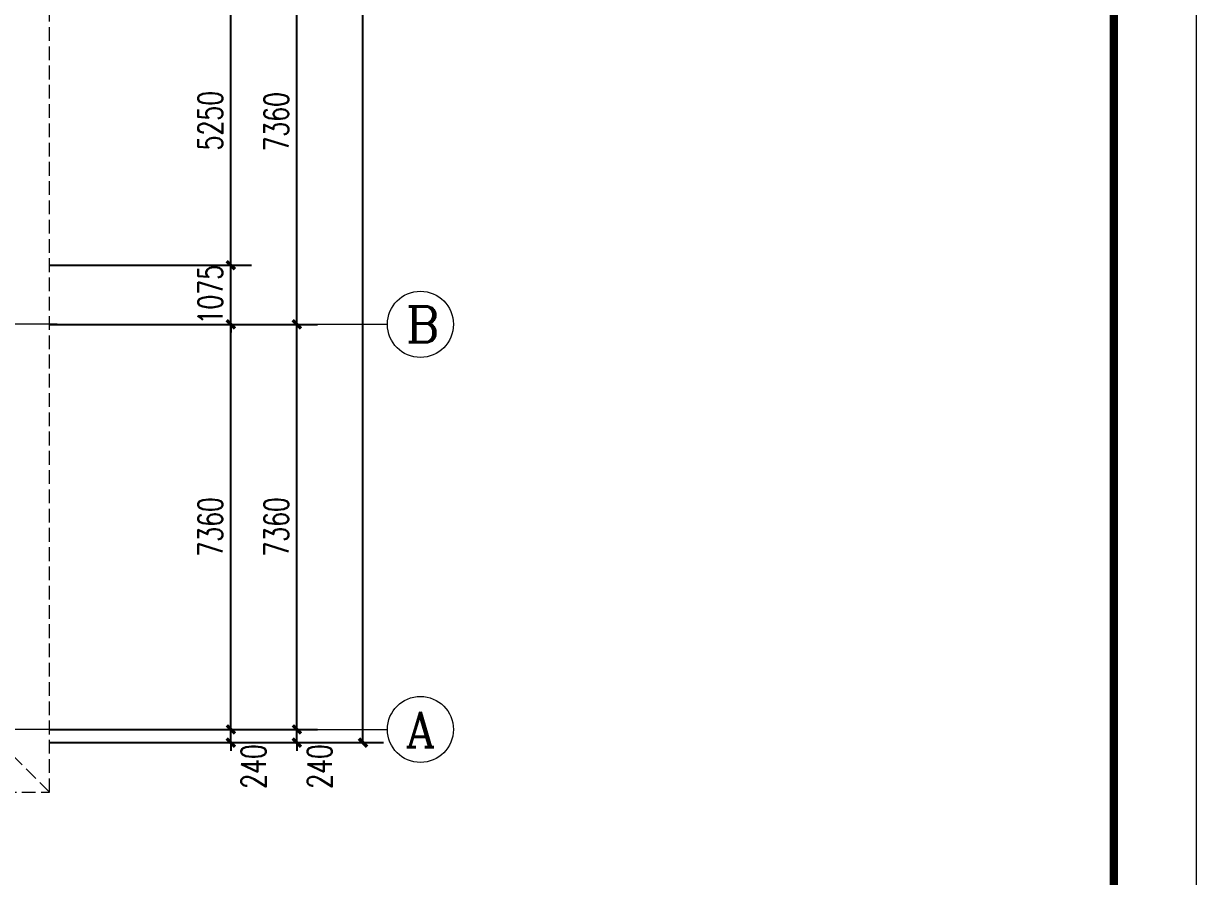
# Model space of a CAD drawing. Header units: inches. Extents: x -3733042 to -3643265, y 623859 to 997713.
# Drawn here: x -3690670 to -3669365, y 806957 to 822457 of the extents above; entities that cross this region are included whole.
import ezdxf

# ---------------------------------------------------------------- set-up
doc = ezdxf.new("R2010")
doc.units = ezdxf.units.IN
doc.header["$LTSCALE"] = 1000
doc.header["$MEASUREMENT"] = 0
doc.linetypes.add('DASH', pattern=[0.35, 0.25, -0.1])
doc.linetypes.add('DOTE', pattern=[2.42, 2, -0.2, 0.02, -0.2])
doc.layers.get('0').update_dxf_attribs({"lineweight": 18})
for name, color, linetype, lineweight in [('AXIS', 30, 'Continuous', 18), ('AXIS_TEXT', 7, 'Continuous', 18), ('DOTE', 14, 'DOTE', 18), ('GROUND', 5, 'DASH', 18), ('PUB_TITLE', 153, 'Continuous', 18)]:
    doc.layers.add(name, color=color, linetype=linetype, lineweight=lineweight)
doc.styles.add('_TCH_AXIS', font='complex.shx', dxfattribs={"bigfont": 'gbcbig.shx'})
doc.styles.add('_TCH_DIM_T3', font='simplex.shx', dxfattribs={"width": 0.705882, "bigfont": 'gbcbig.shx'})
doc.styles.add('COMPLEX', font='complex.shx')
doc.dimstyles.new('_TCH_ARCH&&150', dxfattribs={"dimtxt": 446.25, "dimasz": 150, "dimexe": 375, "dimexo": 450, "dimgap": 150, "dimtad": 1, "dimdec": 0, "dimzin": 0, "dimdsep": 46, "dimtxsty": '_TCH_DIM_T3', "dimblk": 'ARCHTICK', "dimcen": 0.09, "dimdle": 300, "dimclrt": 7, "dimazin": 2, "dimtfac": 1, "dimtdec": 0, "dimtix": 1, "dimtmove": 2, "dimatfit": 3, "dimfxl": 1, "dimtolj": 1, "dimarcsym": 0})

# ---------------------------------------------------------------- blocks, each defined once
blk = doc.blocks.new('_ArchTick_2')
at = {"color": 0, "linetype": 'ByBlock'}
blk.add_lwpolyline([(-0.5, -0.5, 0.4, 0.4, 0), (0.5, 0.5, 0.4, 0.4, 0)], format="xyseb", dxfattribs=at)
blk = doc.blocks.new('*X178')
at = {"layer": 'AXIS', "color": 0, "lineweight": -2, "transparency": 16777216}
for p, q in [((-3690204, 809630), (-3686529, 809630)), ((-3686904, 809630), (-3686904, 809780)), ((-3686904, 809390), (-3686904, 809630)), ((-3690204, 809390), (-3686529, 809390)), ((-3686904, 809390), (-3686904, 809240))]:
    blk.add_line(p, q, dxfattribs=at)
at = {"layer": 'AXIS', "color": 0, "lineweight": -2, "transparency": 16777216, "xscale": 150, "yscale": 150, "zscale": 150}
for p, rotation in [((-3686904, 809630), 270), ((-3686904, 809390), 90)]:
    blk.add_blockref('_ArchTick_2', p, dxfattribs=dict(at, rotation=rotation))
at = {"layer": 'AXIS', "color": 7, "transparency": 16777216, "insert": (-3686491, 808957), "char_height": 446.2, "width": 1215, "attachment_point": 5, "rotation": 90, "style": '_TCH_DIM_T3'}
blk.add_mtext('240', dxfattribs=at)
blk = doc.blocks.new('_ARCHTICK')
at = {"color": 0, "linetype": 'ByBlock', "const_width": 0.4}
blk.add_lwpolyline([(-0.5, -0.5), (0.5, 0.5)], dxfattribs=at)
blk = doc.blocks.new('*X179')
at = {"layer": 'AXIS', "color": 0, "lineweight": -2, "transparency": 16777216}
for p, q in [((-3690204, 816990), (-3686529, 816990)), ((-3686904, 809630), (-3686904, 816990)), ((-3690204, 809630), (-3686529, 809630))]:
    blk.add_line(p, q, dxfattribs=at)
at = {"layer": 'AXIS', "color": 0, "lineweight": -2, "transparency": 16777216, "xscale": 150, "yscale": 150, "zscale": 150}
for p, rotation in [((-3686904, 816990), 90), ((-3686904, 809630), 270)]:
    blk.add_blockref('_ArchTick_2', p, dxfattribs=dict(at, rotation=rotation))
at = {"layer": 'AXIS', "color": 7, "transparency": 16777216, "insert": (-3687277, 813310), "char_height": 446.2, "width": 1620, "attachment_point": 5, "rotation": 90, "style": '_TCH_DIM_T3'}
blk.add_mtext('7360', dxfattribs=at)
blk = doc.blocks.new('*X180')
at = {"layer": 'AXIS', "color": 0, "lineweight": -2, "transparency": 16777216}
for p, q in [((-3686904, 818065), (-3686904, 818215)), ((-3690204, 818065), (-3686529, 818065)), ((-3686904, 816990), (-3686904, 818065)), ((-3690204, 816990), (-3686529, 816990)), ((-3686904, 816990), (-3686904, 816840))]:
    blk.add_line(p, q, dxfattribs=at)
at = {"layer": 'AXIS', "color": 0, "lineweight": -2, "transparency": 16777216, "xscale": 150, "yscale": 150, "zscale": 150}
for p, rotation in [((-3686904, 818065), 270), ((-3686904, 816990), 90)]:
    blk.add_blockref('_ArchTick_2', p, dxfattribs=dict(at, rotation=rotation))
at = {"layer": 'AXIS', "color": 7, "transparency": 16777216, "insert": (-3687277, 817528), "char_height": 446.2, "width": 1485, "attachment_point": 5, "rotation": 90, "style": '_TCH_DIM_T3'}
blk.add_mtext('1075', dxfattribs=at)
blk = doc.blocks.new('*X181')
at = {"layer": 'AXIS', "color": 0, "lineweight": -2, "transparency": 16777216}
for p, q in [((-3690204, 823315), (-3686529, 823315)), ((-3686904, 818065), (-3686904, 823315)), ((-3690204, 818065), (-3686529, 818065))]:
    blk.add_line(p, q, dxfattribs=at)
at = {"layer": 'AXIS', "color": 0, "lineweight": -2, "transparency": 16777216, "xscale": 150, "yscale": 150, "zscale": 150}
for p, rotation in [((-3686904, 823315), 90), ((-3686904, 818065), 270)]:
    blk.add_blockref('_ArchTick_2', p, dxfattribs=dict(at, rotation=rotation))
at = {"layer": 'AXIS', "color": 7, "transparency": 16777216, "insert": (-3687277, 820690), "char_height": 446.2, "width": 1575, "attachment_point": 5, "rotation": 90, "style": '_TCH_DIM_T3'}
blk.add_mtext('5250', dxfattribs=at)
blk = doc.blocks.new('*X191')
at = {"layer": 'AXIS', "color": 0, "lineweight": -2, "transparency": 16777216}
for p, q in [((-3689004, 809630), (-3685329, 809630)), ((-3685704, 809630), (-3685704, 809780)), ((-3685704, 809390), (-3685704, 809630)), ((-3689004, 809390), (-3685329, 809390)), ((-3685704, 809390), (-3685704, 809240))]:
    blk.add_line(p, q, dxfattribs=at)
at = {"layer": 'AXIS', "color": 0, "lineweight": -2, "transparency": 16777216, "xscale": 150, "yscale": 150, "zscale": 150}
for p, rotation in [((-3685704, 809630), 270), ((-3685704, 809390), 90)]:
    blk.add_blockref('_ArchTick_2', p, dxfattribs=dict(at, rotation=rotation))
at = {"layer": 'AXIS', "color": 7, "transparency": 16777216, "insert": (-3685291, 808957), "char_height": 446.2, "width": 1215, "attachment_point": 5, "rotation": 90, "style": '_TCH_DIM_T3'}
blk.add_mtext('240', dxfattribs=at)
blk = doc.blocks.new('*X192')
at = {"layer": 'AXIS', "color": 0, "lineweight": -2, "transparency": 16777216}
for p, q in [((-3689004, 816990), (-3685329, 816990)), ((-3685704, 809630), (-3685704, 816990)), ((-3689004, 809630), (-3685329, 809630))]:
    blk.add_line(p, q, dxfattribs=at)
at = {"layer": 'AXIS', "color": 0, "lineweight": -2, "transparency": 16777216, "xscale": 150, "yscale": 150, "zscale": 150}
for p, rotation in [((-3685704, 816990), 90), ((-3685704, 809630), 270)]:
    blk.add_blockref('_ArchTick_2', p, dxfattribs=dict(at, rotation=rotation))
at = {"layer": 'AXIS', "color": 7, "transparency": 16777216, "insert": (-3686077, 813310), "char_height": 446.2, "width": 1620, "attachment_point": 5, "rotation": 90, "style": '_TCH_DIM_T3'}
blk.add_mtext('7360', dxfattribs=at)
blk = doc.blocks.new('*X193')
at = {"layer": 'AXIS', "color": 0, "lineweight": -2, "transparency": 16777216}
for p, q in [((-3689004, 824350), (-3685329, 824350)), ((-3685704, 816990), (-3685704, 824350)), ((-3689004, 816990), (-3685329, 816990))]:
    blk.add_line(p, q, dxfattribs=at)
at = {"layer": 'AXIS', "color": 0, "lineweight": -2, "transparency": 16777216, "xscale": 150, "yscale": 150, "zscale": 150}
for p, rotation in [((-3685704, 824350), 90), ((-3685704, 816990), 270)]:
    blk.add_blockref('_ArchTick_2', p, dxfattribs=dict(at, rotation=rotation))
at = {"layer": 'AXIS', "color": 7, "transparency": 16777216, "insert": (-3686077, 820670), "char_height": 446.2, "width": 1620, "attachment_point": 5, "rotation": 90, "style": '_TCH_DIM_T3'}
blk.add_mtext('7360', dxfattribs=at)
blk = doc.blocks.new('*X200')
at = {"layer": 'AXIS', "color": 0, "lineweight": -2, "transparency": 16777216}
for p, q in [((-3688554, 861390), (-3684129, 861390)), ((-3684504, 809390), (-3684504, 861390)), ((-3688554, 809390), (-3684129, 809390))]:
    blk.add_line(p, q, dxfattribs=at)
at = {"layer": 'AXIS', "color": 0, "lineweight": -2, "transparency": 16777216, "xscale": 150, "yscale": 150, "zscale": 150}
for p, rotation in [((-3684504, 861390), 90), ((-3684504, 809390), 270)]:
    blk.add_blockref('_ArchTick_2', p, dxfattribs=dict(at, rotation=rotation))
at = {"layer": 'AXIS', "color": 7, "transparency": 16777216, "insert": (-3684877, 835390), "char_height": 446.2, "width": 2070, "attachment_point": 5, "rotation": 90, "style": '_TCH_DIM_T3'}
blk.add_mtext('52000', dxfattribs=at)
blk = doc.blocks.new('_AXISO')
blk.add_circle((0, 0), 0.5)
at = {"layer": 'AXIS_TEXT', "style": 'COMPLEX', "width": 1.04167}
blk.add_attdef('A', (-0.25, -0.28), '', height=0.56, dxfattribs=at)

msp = doc.modelspace()

# ---------------------------------------------------------------- linework, layer by layer
at = {"layer": 'AXIS'}
for p, q in [((-3690060.9, 816990.1), (-3684060.9, 816990.1)), ((-3690060.9, 809629.5), (-3684060.9, 809629.5))]:
    msp.add_line(p, q, dxfattribs=at)
at = {"layer": 'DOTE'}
for p, q in [((-3690060.9, 816990.1), (-3713856.5, 816990.1)), ((-3690060.9, 809630.1), (-3713856.5, 809630.1))]:
    msp.add_line(p, q, dxfattribs=at)
at = {"layer": 'GROUND'}
for points in [[(-3698398.9, 808490.8), (-3690198.9, 808490.1), (-3690198.9, 862290.8), (-3698398.9, 862290.8)], [(-3690198.9, 808490.1), (-3691098.9, 809390.8)]]:
    msp.add_lwpolyline(points, dxfattribs=at)
at = {"layer": 'PUB_TITLE'}
msp.add_lwpolyline([(-3732364.6, 789812.6), (-3669364.6, 789812.6), (-3669364.6, 878912.6), (-3732364.6, 878912.6)], close=True, dxfattribs=at)
msp.add_lwpolyline([(-3730864.6, 791312.6, 150, 150, 0), (-3670864.6, 791312.6, 150, 150, 0), (-3670864.6, 875162.6, 150, 150, 0), (-3730864.6, 875162.6, 150, 150, 0)], format="xyseb", close=True, dxfattribs=at)

# ---------------------------------------------------------------- block references
at = {"layer": 'AXIS'}
ref = msp.add_blockref('_AXISO', (-3683460.9, 816990.1), dxfattribs=dict(at, xscale=1200, yscale=1200, zscale=1200))
ref.add_attrib('A', 'B', (-3683725.2, 816663.7), dxfattribs={"layer": 'AXIS_TEXT', "height": 652.9, "style": '_TCH_AXIS'})
ref = msp.add_blockref('_AXISO', (-3683460.9, 809629.5), dxfattribs=dict(at, xscale=1200, yscale=1200, zscale=1200))
ref.add_attrib('A', 'A', (-3683734.2, 809310.6), dxfattribs={"layer": 'AXIS_TEXT', "height": 637.8, "style": '_TCH_AXIS'})

# ---------------------------------------------------------------- dimensions: what is measured, and where the dimension line sits
for base, p1, p2, picture, middle in [((-3684503.9, 861390.1), (-3689003.9, 809390.1), (-3689003.9, 861390.1), '*X200', (-3684877, 835390.1)), ((-3685703.9, 824350.1), (-3689453.9, 816990.1), (-3689453.9, 824350.1), '*X193', (-3686077, 820670.1)), ((-3686903.9, 823315.5), (-3690653.9, 818065.5), (-3690653.9, 823315.5), '*X181', (-3687277, 820690.5)), ((-3686903.9, 818065.5), (-3690653.9, 816990.1), (-3690653.9, 818065.5), '*X180', (-3687277, 817527.8)), ((-3686903.9, 816990.1), (-3690653.9, 809630.1), (-3690653.9, 816990.1), '*X179', (-3687277, 813310.1)), ((-3685703.9, 816990.1), (-3689453.9, 809630.1), (-3689453.9, 816990.1), '*X192', (-3686077, 813310.1))]:
    dim = msp.add_linear_dim(base=base, p1=p1, p2=p2, angle=90, dimstyle='_TCH_ARCH&&150', override={"dimsah": 1, "dimtzin": 0}, dxfattribs=at)
    dim.commit()
    dim.dimension.update_dxf_attribs({"geometry": picture, "text_midpoint": middle})
for base, p1, p2, picture, middle in [((-3686903.9, 809630.1), (-3690653.9, 809390.1), (-3690653.9, 809630.1), '*X178', (-3686491.4, 808956.6)), ((-3685703.9, 809630.1), (-3689453.9, 809390.1), (-3689453.9, 809630.1), '*X191', (-3685291.4, 808956.6))]:
    dim = msp.add_linear_dim(base=base, p1=p1, p2=p2, angle=90, dimstyle='_TCH_ARCH&&150', override={"dimsah": 1, "dimtzin": 0}, dxfattribs=at)
    dim.commit()
    dim.dimension.update_dxf_attribs({"geometry": picture, "text_midpoint": middle, "dimtype": 160})

doc.saveas('drawing.dxf')
